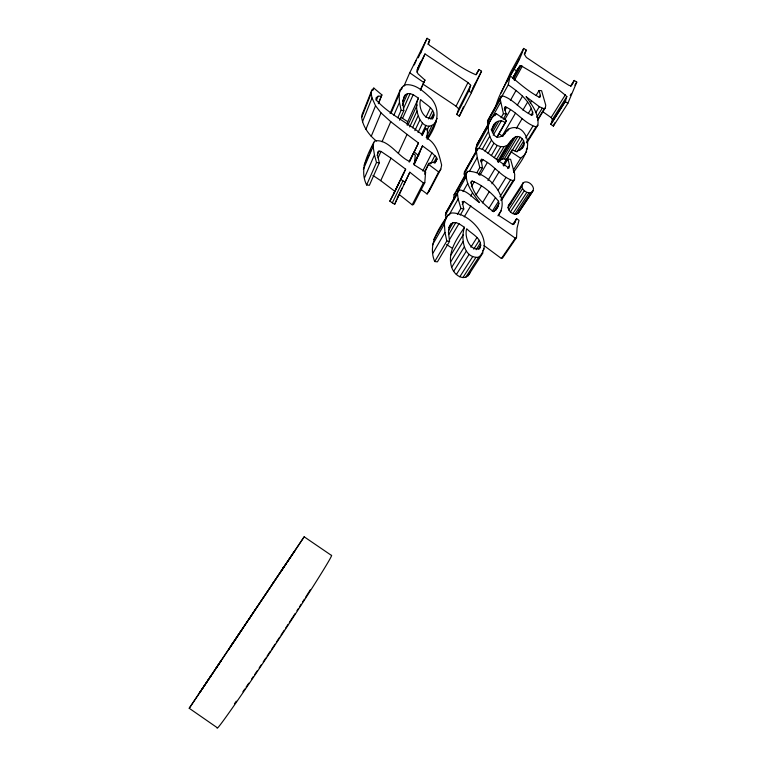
<?xml version="1.0" encoding="UTF-8"?>
<svg xmlns="http://www.w3.org/2000/svg" width="766" height="766" viewBox="0 0 766 766"><rect width="100%" height="100%" fill="white"/><g stroke="black" fill="none" stroke-linecap="round" stroke-linejoin="round"><path stroke-width="1.15" d="M478.693 257.261C463.545 258.678 460.644 238.312 464.464 227.311L458.939 223.691L455.76 222.6L453.108 222.686L451.011 223.873L449.479 226.123L448.464 232.251L449.565 241.357L437.415 261.867L434.724 261.541C427.476 244.287 438.707 228.68 448.11 214.94L451.519 212.996C469.884 211.99 495.88 241.596 478.693 257.261L465.69 277.292C459.284 278.814 453.549 272.993 451.672 267.334C446.951 252.387 456.613 239.136 464.464 227.311M427.83 138.732C435.969 126.409 441.867 111.606 431.478 98.795C424.517 92.351 416.359 84.069 406.143 84.72L402.811 86.414L400.331 89.689L390.095 113.512M436.036 121.976C423.033 136.721 412.06 108.6 418.475 98.153L413.171 94.697L410.107 93.624L407.531 93.634L405.482 94.668L403.96 96.698L402.868 102.29L403.797 110.649L399.536 120.224M513.526 172.379C521.742 160.333 534.697 145.559 522.939 131.446C517.203 125.107 507.552 126.84 503.99 134.423C491.916 145.004 486.688 121.047 501.443 120.702L505.474 122.55L506.403 120.463L496.071 113.598L491.791 117.945L476.94 144.487L475.6 149.198L475.753 153.104M501.615 200.079L514.56 179.522L514.704 174.246L510.616 159.318L508.002 159.05L503.769 166.05M508.002 159.05L509.486 165.619L508.892 168.089L482.59 149.246L478.827 148.269L477.639 148.738L464.387 172.082L464.598 178.583M483.959 245.541L501.404 258.525L502.601 257.931L516.514 237.613L517.079 228.029L519.022 220.33L516.657 218.655L512.713 224.572M402.121 188.053L397.295 197.992L399.029 194.373L412.185 204.819L413.525 204.57L424.776 182.701L425.609 172.044L414.253 164.91L415.316 155.153L413.219 153.526L409.437 161.348C397.947 156.503 388.247 138.598 374.947 140.925L373.77 142.361C367.038 155.737 359.369 170.176 366.627 184.979L369.384 185.276L379.333 162.804L377.475 155.105L377.753 151.994L378.988 151.065L380.97 151.409L390.986 158.16L405.654 169.19L400.561 179.771M457.398 214.461L460.912 208.409L458.164 198.988L457.474 193.721L457.905 191.519L459.993 189.997C467.93 191.088 473.101 198.432 479.516 202.588C473.254 193.999 465.106 184.146 466.37 172.857L467.7 171.345C486.286 170.531 512.368 197.293 498.015 215.83M453.702 198.815L454.075 194.746L466.37 172.857M526.855 142.926L537.876 125.193C539.283 114.488 532.083 104.798 526.041 96.66L539.35 106.704L544.205 108.81L545.392 107.7L545.746 105.172L541.6 90.714L539.053 90.493L536.076 95.53M363.362 169.276L373.09 146.44L373.77 142.361M424.977 171.948L428.941 163.33L435.777 161.703L437.013 159.05L436.534 157.403L431.919 152.855L422.487 145.904L418.475 154.129M508.05 207.72L521.837 186.349L523.207 182.701C527.286 180.067 532.763 184.3 533.49 188.532L533.107 190.753L518.055 213.379C514.091 215.955 508.748 211.866 508.05 207.72L508.423 205.547L523.207 182.701M519.013 211.99L519.396 209.817M476.931 172.58L479.803 167.591L477.256 157.547L476.462 151.869L476.845 149.772M376.355 141.03C369.078 135.065 362.931 126.888 361.667 117.351L371.156 93.452L371.759 90.254L373.827 88.08L381.88 94.888L378.461 103.659M361.667 117.351L362.261 114.211L371.759 90.254M407.081 125.059L407.732 121.737L418.475 98.153M445.841 219.335L445.745 213.053L466.006 177.013M420.965 189.384L427.093 193.989L429.18 191.251L440.795 169.181L441.637 165.044C439.148 155.115 436.687 143.625 427.007 138.215L427.61 129.636L425.59 128.228L422.076 135.534M429.18 191.251L429.602 189.221M501.05 117.801L503.406 113.636L500.255 99.398L500.715 97.186L502.506 95.855C513.976 99.274 521.215 110.831 532.092 115.254L532.916 114.507C531.058 101.217 518.515 92.102 508.26 84.806L509.897 76.954L511.305 76.657C520.248 84.27 529.383 92.169 539.838 97.512L540.346 95.377L539.053 90.493M487.645 125.653L487.894 120.396L500.715 97.186M495.554 107.106C500.974 86.098 517.136 69.285 523.666 48.421L526.261 50.106L524.586 54.664L526.395 57.46L553.109 75.394L569.157 85.476L571.369 85.553L574.222 80.44L576.779 82.115L567.874 103.314L553.387 126.093L550.888 124.408L552.401 119.448L566.83 96.545C553.282 84.48 536.669 74.991 521.014 65.713L519.894 65.924L517.653 69.151L513.096 77.376M480.368 247.112C482.446 238.408 471.435 233.917 466.705 228.756C464.148 236.512 469.759 251.593 479.439 248.49L480.368 247.112L479.133 249.036M434.724 261.541L446.798 241.022L444.96 232.395L444.404 223.998L445.62 218.578M521.828 148.661C527.257 143.989 522.278 134.893 515.566 136.731C507.169 142.821 502.908 152.98 497.45 161.54M433.594 116.681C435.672 108.513 424.986 104.377 420.63 99.532C417.958 106.953 423.579 120.626 432.666 117.916L433.594 116.681L432.57 118.787M391.167 112.966L399.067 94.62L400.331 89.689M470.697 85.275L458.69 108.849L456.823 114.507L459.351 116.212L471.416 92.782L468.821 91.03L470.697 85.275L467.988 82.556L425.006 53.965L417.863 68.088L417.03 72.138L418.14 73.948L424.948 80.076L420.515 89.842M498.092 206.36L498.886 203.517L498.551 201.266C491.561 192.697 482.446 185.056 472.124 181.025L471.013 181.772C472.689 194.526 483.624 204.359 493.524 211.675L496.196 209.434L498.092 206.36L495.564 210.372M550.888 124.408L565.298 101.591L566.83 96.545M475.6 149.198L488.239 126.486L489.589 121.689M414.157 164.805L422.487 145.904M553.387 126.093L554.641 122.895M372.956 90.254L373.827 88.08M362.49 121.765L372.017 97.962L371.156 93.452M501.203 210.841L498.235 215.102L511.985 224.017L513.814 224.074L516.657 218.655M376.317 100.576L378.078 96.248L381.573 96.085M501.184 92.983L510.539 72.397L523.666 48.421M365.889 129.377L375.541 105.746L372.017 97.962M378.318 103.554L381.88 94.888M405.654 169.19L389.856 201.161L394.662 204.321L396.855 199.045M394.662 204.321L409.839 172.235L423.387 182.959L424.776 182.701M371.204 136.358L381.028 112.889L375.541 105.746M368.906 155.125L364.041 165.274M369.834 152.941L371.232 149.657M372.161 147.474L373.549 144.2M401.403 89.67L402.341 87.496M404.055 85.926L409.733 72.78L427.102 38.3L429.726 40.014L427.849 44.294M364.654 177.53L374.45 154.876L373.09 146.44M414.272 64.918L416.101 60.696M418.303 57.795L421.539 50.355M382.023 141.758L390.756 121.679L381.028 112.889M420.582 53.304L427.102 38.3M393.877 115.197L399.479 102.328L399.067 94.62M377.102 155.383L378.988 151.065M402.648 101.141L405.482 94.668M471.416 92.782L481.536 71.219L478.942 69.514L476.308 74.695M523.695 145.636L521.177 149.083L516.456 151.563L512.195 149.935L511.295 151.994L520.698 158.246L524.308 155.048L526.635 151.333M378.126 157.892L380.97 151.409M366.627 184.979L376.508 162.497L374.45 154.876M416.943 70.185L420.754 61.529M402.313 105.488L407.531 93.634M417.077 71.975L425.006 53.965M459.351 116.212L463.459 106.847M397.832 117.725L401.116 110.275L399.479 102.328M403.414 108.705L410.107 93.624M407.732 121.737L402.581 118.366L413.171 94.697M425.59 128.228L422.392 134.864C407.646 122.483 388.554 114.134 375.915 99.628L376.154 97.78L378.078 96.248M512.808 78.256L517.653 69.151M420.314 90.062L424.948 80.076M393.609 194.229L394.969 191.414L380.74 180.671L390.986 158.16M407.885 125.193L417.154 104.932M409.676 126.945L417.01 111.032M398.368 153.152L407.033 134.395L390.756 121.679M407.033 134.395L418.475 142.964L409.101 162.105M412.539 127.807L417.939 116.183M414.875 130.641L419.816 120.118M478.942 69.514L475.858 74.742C459.102 67.743 444.673 54.98 429.295 45.184L428.529 43.471L429.726 40.014M418.045 132.499L422.526 123.058M425.934 117.322L430.463 107.776M428.606 118.96L432.656 110.496M421.424 134.682L425.934 125.27M393.667 194.104L400.254 180.393M401.269 178.286L403.806 173.011M394.969 191.414L399.546 181.887M409.571 161.674L418.475 142.964M430.741 119.19L433.795 112.851M432.005 119.103L434.044 114.89M426.93 130.364L428.95 126.189M392.307 202.913L402.954 180.92L400.436 179.12M426.202 137.42L431.794 125.93M413.841 163.761L418.016 155.201L418.868 155.182M403.96 184.328L409.839 172.235M414.119 163.876L419.883 152.089M427.878 137.277L428.903 135.18M434.552 123.632L437.118 118.376M427.074 139.144L434.236 124.513M422.765 171.029L431.919 152.855M458.69 108.849L456.057 106.196L467.988 82.556M424.642 171.804L428.941 163.33M424.536 174.141L425.609 172.044M430.616 163.924L434.954 155.402M456.823 114.507L469.682 89.191M412.185 204.819L423.387 182.959M433.805 162.718L436.534 157.403M473.034 87.755L481.536 71.219M471.368 91.46L475.581 83.255M434.82 163.302L437.013 159.05M427.093 193.989L438.659 171.967L440.795 169.181M506.517 82.288L519.607 58.465M389.856 201.161L393.159 195.167M524.231 54.127L526.261 50.106M501.433 96.248L487.894 120.396M487.444 122.57L500.255 99.398M500.945 98.029L508.26 84.806M513.038 78.285L519.894 65.924M476.94 144.487L500.476 102.539M513.574 79.109L521.014 65.713M514.321 80.526L522.345 66.115M494.913 115.685L496.071 113.598M465.728 170.052L477.639 148.738M463.995 174.131L476.462 151.869M478.673 148.939L488.469 131.465L488.239 126.486M456.498 191.261L467.7 171.345M491.178 129.875L494.08 124.714M491.533 131.082L496.205 122.819M504.248 108.858L505.378 106.857C516.715 111.501 524.231 123.374 535.98 126.85L537.876 125.193M458.71 190.504L445.745 213.053M469.299 171.641L477.256 157.547M482.207 149.466L489.723 136.156L488.469 131.465M445.314 215.217L457.474 193.721M504.938 110.237L506.632 107.24M510.376 100.49L516.092 90.378M492.299 132.805L498.733 121.43M493.199 135.189L501.443 120.702M448.11 214.94L433.671 239.586M503.233 119.18L506.202 113.99L504.765 109.279L504.737 107.24L505.378 106.857M485.089 151.314L491.475 140.092L489.723 136.156M448.876 215.275L458.164 198.988M432.464 244.9L444.404 223.998M463.009 191.586L467.729 183.333M480.636 161.253L481.785 159.242C493.352 164.269 500.878 176.898 513.019 180.68L514.56 179.522M504.832 119.525L510.529 109.557M481.24 162.526L482.963 159.519M496.895 137.009L506.403 120.463M497.163 136.999L505.474 122.55M470.927 183.093L472.124 181.025M488.066 153.382L493.907 143.223L491.475 140.092M517.299 105.201L522.527 96.152M432.972 253.115L444.96 232.395M471.349 186.77L474.336 181.609M478.415 174.705L482.456 167.725L481.105 159.797L481.785 159.242M448.704 227.847L451.011 223.873M462.271 204.484L464.043 201.439L515.279 238.216L516.514 237.613M515.461 113.205L502.199 136.042L499.327 133.906M479.803 175.452L487.368 162.449M491.322 155.613L497.22 145.473L500.753 146.66L504.066 146.641L507.054 145.358M502.802 136.472L503.99 134.423M448.474 230.643L453.108 222.686M504.842 133.926L506.029 131.876M507.552 131.072L508.748 129.023M470.659 196.048L472.45 192.984M448.761 234.54L455.76 222.6M460.242 215.045L463.775 209.003L462.224 201.535L464.043 201.439M494.233 157.786L500.753 146.66M522.9 110.122L527.602 102.127M496.301 159.788L504.066 146.641M449.546 239.576L458.939 223.691M476.021 195.033L481.488 185.793M530.35 102.97L531.527 100.968M516.341 128.42L522.192 118.548M464.253 216.893L470.831 205.795M498.13 162.363L510.807 141.049M487.942 180.498L495.047 168.577M498.752 161.952L513.297 138.148M528.406 113.282L531.374 108.312M499.968 160.515L502.18 159.117L515.566 136.731M539.149 97.387L540.346 95.377M502.18 159.117L504.354 158.868L517.787 136.482M531.106 115.101L532.887 112.133M491.916 183.773L499.078 171.9M503.08 165.035L512.195 149.935M503.406 165.063L520.2 137.219M535.75 112.659L539.35 106.704M450.734 255.337L463.219 234.75M482.436 202.913L489.235 191.711M514.972 150.912L522.364 138.732M536.679 117.294L542.117 108.37M516.964 151.927L523.762 140.791M525.658 137.957L532.839 126.208M450.676 261.857L463.191 241.414M507.667 168.597L509.486 165.619M537.54 119.707L544.205 108.81M537.502 120.588L545.392 107.7M519.923 150.232L524.25 143.165M526.347 142.495L535.98 126.85M498.149 190.131L506.029 177.358M451.672 267.334L464.244 247.006M488.689 208.62L495.592 197.484M513.268 170.215L520.698 158.246M526.328 149.964L527.573 147.953M499.939 196.795L510.338 180.144M453.606 271.47L466.245 251.248M492.232 211.339L498.551 201.266M552.401 119.448L551.108 117.552L565.49 94.601M570.44 86.481L574.222 80.44M570.986 86.156L573.514 82.125M470.86 247.226L476.988 237.479M500.725 200.252L513.019 180.68M493.821 211.56L498.886 203.517M574.873 85.131L576.779 82.115M551.223 123.613L565.643 100.777M456.354 274.525L469.089 254.389M570.201 95.453L571.465 93.462M473.752 249.132L479.296 240.39M476.174 249.706L480.502 242.927M459.811 276.775L472.641 256.706M282.204 569.464L304.179 536.803L331.4 555.379A103.64 2.336 -56.5 0 1 275.559 644.206A103.64 2.336 -56.5 0 1 217.228 727.7L189.221 708.272L221.604 659.823M478.329 249.017L480.799 245.149M465.69 277.292L468.122 275.712L469.893 272.945M462.846 277.665L475.772 257.625M508.758 209.961L522.575 188.637L521.837 186.349M482.791 250.788L484.035 248.864M468.122 275.712L482.992 252.828M510.415 212L524.289 190.734L522.575 188.637M512.875 213.609L526.817 192.381L530.647 192.946L533.107 190.753M514.829 214.241L528.827 193.032M516.61 214.145L530.647 192.946M230.844 646.044L230.365 646.772L241.836 629.786L235.813 638.834M518.055 213.379L532.131 192.17M229.561 648.16L228.804 649.29L283.975 566.859L283.047 568.257M293.301 553.062L294.891 550.658L289.567 558.51M304.179 536.803L280.26 572.575M254.13 611.546L254.963 610.282M253.441 612.484L248.969 619.215L249.706 618.124M211.426 675.028L199.103 693.536L214.71 670.355M287.757 561.373L292.765 553.856M273.405 582.658L237.642 635.914M513.517 224.505L515.489 221.546M215.993 668.163L233.774 641.649M230.767 646.092L286.398 563.45M215.332 669.436L236.512 637.877M209.108 678.733L221.058 660.934M272.15 584.42L289.395 558.711M208.457 679.701L189.221 708.272M501.404 258.525L515.279 238.216M508.423 205.547L510.855 203.373M464.387 172.082L465.163 171.067M454.075 194.746L455.377 193.252M362.261 114.211L363.611 112.774M479.104 140.8L480.502 139.374M479.803 167.591L482.456 167.725M376.508 162.497L379.333 162.804M446.798 241.022L449.565 241.357M503.406 113.636L506.202 113.99M401.116 110.275L403.797 110.649M460.912 208.409L463.775 209.003M504.354 158.868L506.699 159.577M400.589 117.677L402.581 118.366M402.954 180.92L405.386 182.365M524.289 190.734L526.817 192.381M446.616 244.536L451.969 248.06M423.033 84.155L456.057 106.196M514.187 69.333L516.791 71.066M565.298 101.591L567.874 103.314M372.956 175.414L380.74 180.671M493.907 143.223L497.22 145.473M409.733 72.78L423.751 82.479M542.95 111.807L551.108 117.552M428.74 164.537L438.659 171.967M414.157 151.898L418.016 155.201M310.268 589.877A86.29 1.944 -56.5 0 1 305.644 597.183M304.389 599.156A86.29 1.944 -56.5 0 1 302.446 602.2M301.115 604.278A86.29 1.944 -56.5 0 1 299.382 606.969M298.194 608.807A86.29 1.944 -56.5 0 1 296.988 610.684M295.121 613.556A86.29 1.944 -56.5 0 1 289.337 622.452M288.093 624.357A86.29 1.944 -56.5 0 1 285.546 628.254M284.243 630.227A86.29 1.944 -56.5 0 1 280.969 635.215M279.647 637.216A86.29 1.944 -56.5 0 1 276.354 642.195M275.042 644.177A86.29 1.944 -56.5 0 1 271.729 649.166M270.398 651.167A86.29 1.944 -56.5 0 1 267.085 656.127M265.773 658.09A86.29 1.944 -56.5 0 1 263.198 661.939M261.187 664.926A86.29 1.944 -56.5 0 1 259.186 667.895M257.213 670.815A86.29 1.944 -56.5 0 1 254.628 674.626M253.374 676.483A86.29 1.944 -56.5 0 1 251.526 679.193M248.816 683.157A86.29 1.944 -56.5 0 1 246.097 687.112M244.785 689.017A86.29 1.944 -56.5 0 1 242.899 691.755M236.292 701.177A86.29 1.944 -56.5 0 1 234.434 703.772"/></g></svg>
